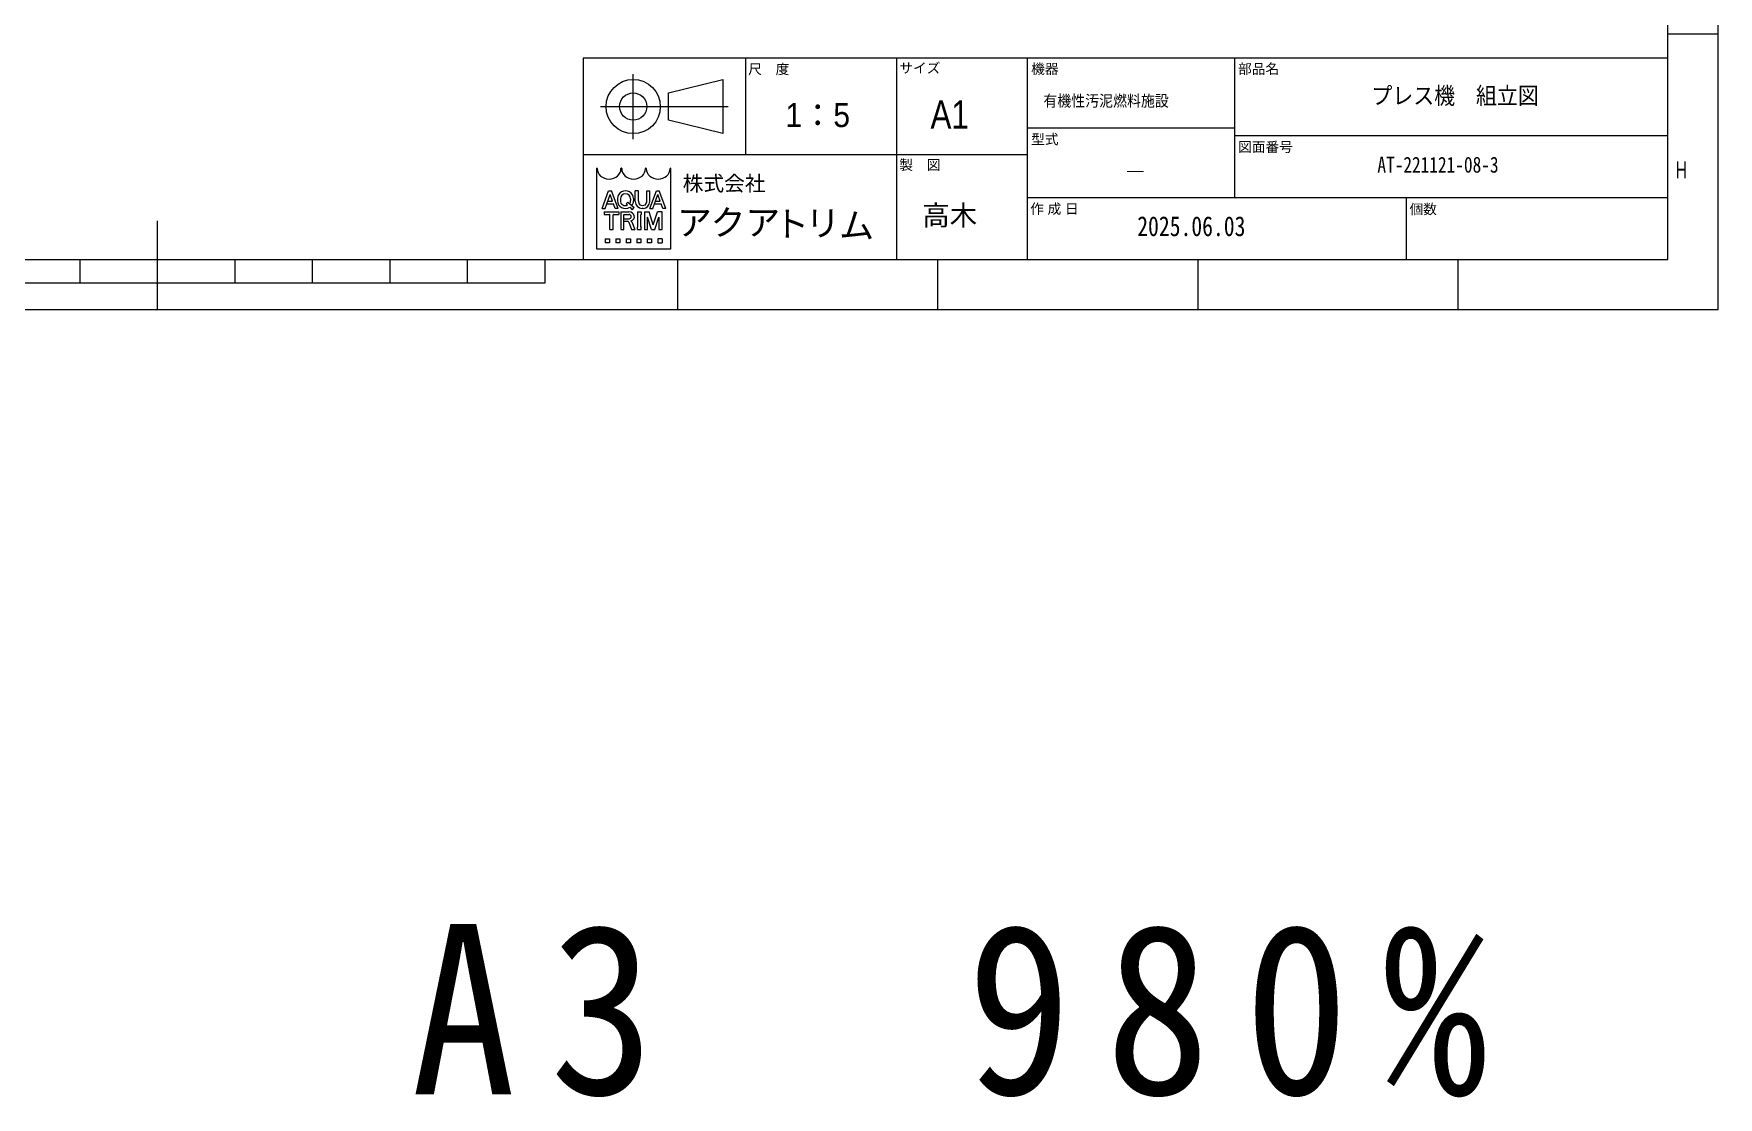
# Model space of a CAD drawing. Units: millimetres at full size. Extents: x -24503 to 24503, y -7436 to 7436.
# Drawn here: x 19112 to 21286, y -601 to 772 of the extents above; entities that cross this region are included whole.
import ezdxf
from ezdxf.enums import TextEntityAlignment as Align

# ---------------------------------------------------------------- set-up
doc = ezdxf.new("R2010")
doc.units = ezdxf.units.MM
doc.header["$LTSCALE"] = 4.8
for name, color, linetype, lineweight in [('0-4_0', 2, 'Continuous', 9), ('1-1_Defpoints', 134, 'Continuous', 9), ('1-2_99_図枠', 134, 'Continuous', 9)]:
    doc.layers.add(name, color=color, linetype=linetype, lineweight=lineweight)
doc.layers.add('1-4', color=7, linetype='Continuous')
doc.styles.add('ＭＳ ゴシック', font='')
doc.styles.add('ＭＳ Ｐゴシック', font='')
doc.styles.get('ＭＳ ゴシック').set_extended_font_data('MS Gothic')
doc.styles.get('ＭＳ Ｐゴシック').set_extended_font_data('MS PGothic')

msp = doc.modelspace()

# ---------------------------------------------------------------- linework, layer by layer
at = {"layer": '1-1_Defpoints'}
msp.add_lwpolyline([(17257.642, 415.766), (21285.846, 415.766), (21285.846, 3263.991), (17257.642, 3263.991)], close=True, dxfattribs=at)
at = {"layer": '1-2_99_図枠'}
for p, q in [((21285.846, 771.54), (21220.84, 771.54)), ((20030.72, 615.495), (20030.72, 740.508)), ((20225.74, 480.482), (20225.74, 740.508)), ((20394.242, 480.482), (20394.242, 740.508)), ((20661.272, 740.508), (20661.272, 560.49)), ((19885.456, 635.997), (19885.456, 720.006)), ((19843.452, 678.001), (20007.968, 678.001)), ((20394.242, 650.499), (20661.272, 650.499)), ((20661.272, 640.498), (21220.84, 640.498)), ((20394.242, 615.495), (19820.699, 615.495)), ((19853.774, 569.019), (19857.529, 569.019)), ((19866.067, 546.485), (19857.529, 569.019)), ((19888.026, 555.52), (19888.026, 569.019)), ((19892.102, 569.019), (19888.026, 569.019)), ((19892.102, 556.339), (19892.102, 569.019)), ((19907.046, 555.52), (19907.046, 569.019)), ((19915.355, 569.019), (19919.109, 569.019)), ((19927.648, 546.485), (19919.109, 569.019)), ((19845.236, 546.376), (19845.236, 546.485)), ((19845.236, 546.376), (19849.301, 546.376)), ((19849.301, 546.376), (19855.652, 564.211)), ((19851.517, 552.346), (19852.743, 555.787)), ((19851.517, 552.346), (19859.877, 552.346)), ((19852.743, 555.787), (19858.651, 555.787)), ((19858.651, 555.787), (19855.652, 564.211)), ((19865.102, 559.056), (19865.102, 556.339)), ((19866.067, 546.376), (19866.067, 546.485)), ((19868.876, 558.79), (19868.876, 556.616)), ((19876.395, 552.379), (19878.401, 554.509)), ((19876.395, 552.379), (19878.244, 550.58)), ((19878.401, 554.509), (19886.788, 547.598)), ((19880.818, 552.625), (19883.737, 550.22)), ((19881.019, 547.88), (19884.167, 544.815)), ((19882.159, 558.79), (19882.159, 556.616)), ((19884.167, 544.815), (19886.788, 547.598)), ((19885.933, 559.056), (19885.933, 556.339)), ((19898.215, 546.376), (19896.857, 546.376)), ((19906.816, 546.376), (19906.816, 546.485)), ((19906.816, 546.376), (19910.881, 546.376)), ((19910.881, 546.376), (19917.232, 564.211)), ((19913.098, 552.346), (19914.323, 555.787)), ((19913.098, 552.346), (19921.457, 552.346)), ((19914.323, 555.787), (19920.232, 555.787)), ((19920.232, 555.787), (19917.232, 564.211)), ((19927.648, 546.376), (19927.648, 546.485)), ((20394.242, 560.49), (21220.84, 560.49)), ((20883.129, 560.49), (20883.129, 480.482)), ((19271.744, 415.766), (19271.744, 530.487)), ((19848.174, 541.848), (19866.741, 541.848)), ((19848.174, 541.848), (19848.174, 538.678)), ((19848.174, 538.678), (19854.967, 538.678)), ((19855.42, 519.205), (19855.42, 538.225)), ((19859.495, 519.205), (19859.495, 538.225)), ((19859.948, 538.678), (19866.741, 538.678)), ((19866.741, 541.848), (19866.741, 538.678)), ((19869.322, 541.848), (19869.322, 519.205)), ((19869.322, 541.848), (19879.738, 541.848)), ((19873.398, 538.678), (19880.281, 538.678)), ((19873.534, 529.935), (19873.534, 533.105)), ((19873.534, 533.105), (19880.281, 533.105)), ((19873.534, 529.935), (19877.98, 529.935)), ((19879.661, 528.8), (19883.108, 519.205)), ((19883.599, 528.942), (19887.5, 519.386)), ((19890.935, 541.848), (19895.916, 541.848)), ((19890.935, 541.848), (19890.935, 538.678)), ((19890.935, 519.205), (19890.935, 522.375)), ((19891.388, 522.828), (19891.388, 538.225)), ((19895.463, 522.828), (19895.463, 538.225)), ((19895.916, 541.848), (19895.916, 538.678)), ((19899.996, 541.848), (19905.91, 541.848)), ((19909.28, 519.205), (19904.068, 535.055)), ((19911.317, 525.403), (19905.91, 541.848)), ((19911.317, 525.403), (19916.725, 541.848)), ((19913.355, 519.205), (19918.567, 535.055)), ((19922.642, 541.848), (19916.725, 541.848)), ((19849.308, 507.347), (19849.308, 501.913)), ((19855.42, 519.205), (19859.495, 519.205)), ((19862.894, 507.347), (19862.894, 501.913)), ((19876.479, 507.347), (19876.479, 501.913)), ((19883.108, 519.205), (19887.5, 519.205)), ((19887.5, 519.386), (19887.5, 519.205)), ((19890.065, 507.347), (19890.065, 501.913)), ((19903.65, 507.347), (19903.65, 501.913)), ((19909.28, 519.205), (19913.355, 519.205)), ((19922.67, 507.347), (19922.67, 501.913)), ((19171.734, 450.479), (19171.734, 480.482)), ((19371.754, 450.479), (19371.754, 480.482)), ((19471.764, 450.479), (19471.764, 480.482)), ((19571.774, 450.479), (19571.774, 480.482)), ((19671.784, 450.479), (19671.784, 480.482)), ((19771.795, 450.479), (19771.795, 480.482)), ((19943.112, 415.766), (19943.112, 480.482)), ((20278.795, 415.475), (20278.795, 480.482)), ((20278.795, 415.766), (20278.795, 480.482)), ((20614.479, 415.766), (20614.479, 480.482)), ((20950.163, 415.766), (20950.163, 480.482)), ((18771.694, 450.479), (19771.795, 450.479))]:
    msp.add_line(p, q, dxfattribs=at)
for points in [[(17452.462, 480.482), (21220.84, 480.482), (21220.84, 3198.984), (17452.462, 3198.984)], [(19820.699, 480.482), (21220.84, 480.482), (21220.84, 740.508), (19820.699, 740.508)], [(19930.96, 695.503), (20000.967, 713.005), (20000.967, 642.998), (19930.96, 660.5)]]:
    msp.add_lwpolyline(points, close=True, dxfattribs=at)
for points in [[(19933.539, 598.37), (19933.539, 493.761), (19838.44, 493.761), (19838.44, 598.37)], [(19845.236, 546.376), (19845.236, 546.485), (19853.774, 569.019)], [(19902.97, 556.339), (19902.97, 569.019), (19907.046, 569.019)], [(19906.816, 546.376), (19906.816, 546.485), (19915.355, 569.019)], [(19866.067, 546.376), (19862.003, 546.376), (19859.877, 552.346)], [(19927.648, 546.376), (19923.583, 546.376), (19921.457, 552.346)], [(19869.322, 519.205), (19873.398, 519.205), (19873.398, 538.678)], [(19890.935, 519.205), (19895.916, 519.205), (19895.916, 522.375)], [(19899.996, 541.848), (19899.996, 519.205), (19904.072, 519.205), (19904.068, 535.055)], [(19918.567, 535.055), (19918.567, 519.205), (19922.642, 519.205), (19922.642, 541.848)], [(19849.308, 507.347), (19854.742, 507.347), (19854.742, 501.913), (19849.308, 501.913)], [(19862.894, 507.347), (19868.328, 507.347), (19868.328, 501.913), (19862.894, 501.913)], [(19876.479, 507.347), (19881.913, 507.347), (19881.913, 501.913), (19876.479, 501.913)], [(19890.065, 507.347), (19895.499, 507.347), (19895.499, 501.913), (19890.065, 501.913)], [(19903.65, 507.347), (19909.085, 507.347), (19909.085, 501.913), (19903.65, 501.913)], [(19922.67, 507.347), (19917.236, 507.347), (19917.236, 501.913), (19922.67, 501.913)]]:
    msp.add_lwpolyline(points, dxfattribs=at)
for radius in [35.004, 17.502]:
    msp.add_circle((19885.456, 678.001), radius, dxfattribs=at)
for centre, radius, start, end in [((19838.44, 597.917), 0.453, 0, 90), ((19870.139, 597.917), 0.453, 0, 180), ((19870.139, 597.917), 0.453, 0, 90), ((19901.839, 597.917), 0.453, 0, 180), ((19933.539, 597.917), 0.453, 90, 180), ((19897.599, 555.93), 9.582, 182.45003, 265.55526), ((19900.186, 556.234), 8.085, 179.25279, 218.96457), ((19897.536, 557.752), 7.538, 241.15773, 298.84227), ((19897.473, 555.93), 9.582, 274.44474, 357.54997), ((19894.886, 556.234), 8.085, 321.03543, 0.74721), ((19854.967, 538.225), 0.453, 0, 90), ((19859.948, 538.225), 0.453, 90, 180), ((19877.98, 528.124), 1.811, 21.9283, 90), ((19880.184, 535.892), 2.788, 271.99706, 88.00294), ((19880.859, 527.819), 2.961, 22.27295, 58.55311), ((19890.935, 538.225), 0.453, 0, 90), ((19890.935, 522.828), 0.453, 270, 0), ((19895.916, 538.225), 0.453, 90, 180), ((19895.916, 522.828), 0.453, 180, 270)]:
    msp.add_arc(centre, radius, start, end, dxfattribs=at)
for centre, major_axis, ratio, start_param, end_param in [((19854.289, 597.917), (-15.397, 0), 0.882353, 6.28318531, 9.42477796), ((19885.989, 597.917), (-15.397, 0), 0.882353, 6.28318531, 9.42477796), ((19917.689, 597.917), (-15.397, 0), 0.882353, 6.28318531, 9.42477796), ((19875.517, 559.056), (-10.416, 0), 0.956522, 3.14159265, 6.28318531), ((19875.517, 558.79), (6.641, 0), 0.994718, 6.28318531, 9.42477796), ((19875.517, 556.339), (-10.416, 0), 0.956522, 0, 2.12727056), ((19875.517, 556.606), (6.641, 0), 0.995036, 3.14159265, 5.13549259), ((19875.517, 556.606), (6.641, 0), 0.995036, 5.63666712, 6.28318531), ((19875.517, 556.339), (-10.416, 0), 0.956522, 2.48020459, 3.14159265), ((19879.738, 535.892), (-7.31, 0), 0.81482, 1.94406945, 4.71238898)]:
    msp.add_ellipse(centre, major_axis=major_axis, ratio=ratio, start_param=start_param, end_param=end_param, dxfattribs=at)

# ---------------------------------------------------------------- texts
at = {"layer": '0-4_0', "color": 134}
for s, height, style, width, p in [('プレス機\u3000組立図', 21.99, 'ＭＳ Ｐゴシック', 0.9, (20838.163, 674.48)), ('1：5', 31.11, 'ＭＳ Ｐゴシック', 0.95, (20081.945, 642.147)), ('有機性汚泥燃料施設', 14.66, 'ＭＳ Ｐゴシック', 0.9, (20414.755, 673.651)), ('AT-221121-08-3', 20.53, 'ＭＳ ゴシック', 0.8, (20845.868, 586.494)), ('―', 20.53, 'ＭＳ ゴシック', 0.9, (20520.756, 577.302)), ('2025.06.03', 25.66, 'ＭＳ ゴシック', 0.8, (20535.944, 502.986))]:
    msp.add_text(s, height=height, dxfattribs=dict(at, style=style, width=width)).set_placement(p, align=Align.BOTTOM_LEFT)
at = {"layer": '0-4_0', "color": 134, "style": 'ＭＳ Ｐゴシック'}
msp.add_text('高木', height=25.92, dxfattribs=at).set_placement((20258.562, 516.804), align=Align.BOTTOM_LEFT)
at = {"layer": '1-2_99_図枠'}
for s, height, style, p in [('尺\u3000度', 12.96, 'ＭＳ Ｐゴシック', (20033.892, 716.011)), ('サイズ', 12.96, 'ＭＳ Ｐゴシック', (20228.912, 717.329)), ('機器', 12.96, 'ＭＳ Ｐゴシック', (20399.047, 716.303)), ('部品名', 12.96, 'ＭＳ Ｐゴシック', (20666.077, 716.303)), ('型式', 12.96, 'ＭＳ Ｐゴシック', (20399.047, 625.41)), ('図面番号', 12.96, 'ＭＳ Ｐゴシック', (20666.077, 615.409)), ('製\u3000図', 12.96, 'ＭＳ Ｐゴシック', (20228.912, 592.317)), ('株式会社', 19.6, 'ＭＳ ゴシック', (19949.339, 563.108)), ('ア', 33.1, 'ＭＳ ゴシック', (19941.784, 501.841)), ('ク', 33.1, 'ＭＳ ゴシック', (19985.299, 501.841)), ('ア', 33.1, 'ＭＳ ゴシック', (20030.037, 501.841)), ('ト', 33.1, 'ＭＳ ゴシック', (20067.295, 499.941)), ('リ', 33.1, 'ＭＳ ゴシック', (20107.681, 500.891)), ('作 成 日', 12.96, 'ＭＳ Ｐゴシック', (20397.827, 535.613)), ('個数', 12.96, 'ＭＳ Ｐゴシック', (20887.328, 535.124)), ('ム', 33.1, 'ＭＳ ゴシック', (20151.193, 498.04))]:
    msp.add_text(s, height=height, dxfattribs=dict(at, style=style)).set_placement(p, align=Align.BOTTOM_LEFT)
at = {"layer": '1-2_99_図枠', "style": 'ＭＳ Ｐゴシック'}
for s, height, width, p in [('A1', 36.29, 0.85, (20269.21, 638.672)), ('H', 22, 0.7, (21230.841, 578.506))]:
    msp.add_text(s, height=height, dxfattribs=dict(at, width=width)).set_placement(p, align=Align.BOTTOM_LEFT)
at = {"layer": '1-4', "insert": (19598.896, -601.329), "char_height": 219.9, "attachment_point": 7, "style": 'ＭＳ ゴシック'}
msp.add_mtext('\\T1.33;\\W0.9;A3\u3000980%', dxfattribs=at)

doc.saveas('drawing.dxf')
